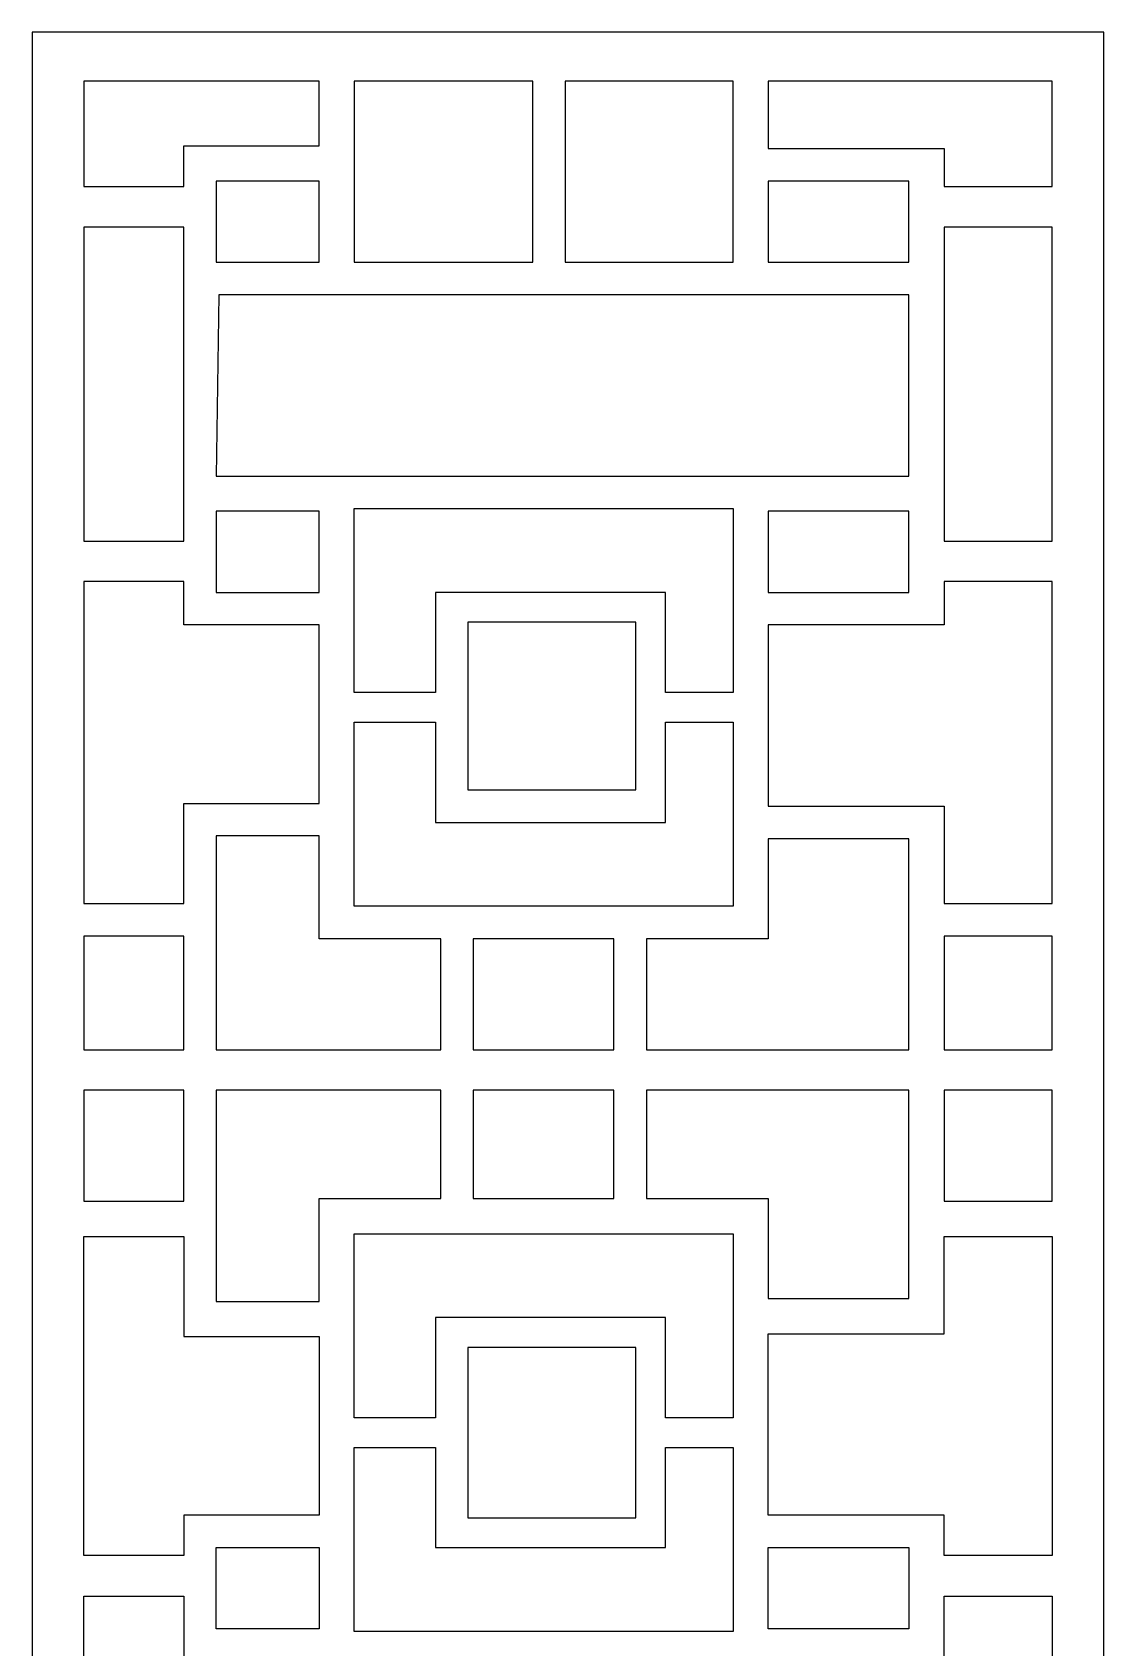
# Model space of a CAD drawing. Extents: x -66030 to 95157, y -13132 to 45879.
# Drawn here: x 18884 to 20431, y 34505 to 36837 of the extents above; entities that cross this region are included whole.
import ezdxf

# ---------------------------------------------------------------- set-up
doc = ezdxf.new("R2010")
doc.units = 0
doc.header["$LTSCALE"] = 100
doc.header["$MEASUREMENT"] = 0
doc.layers.add('3', color=11, linetype='CONTINUOUS')

msp = doc.modelspace()

# ---------------------------------------------------------------- linework, layer by layer
at = {"layer": '3'}
for points in [[(20430.6, 36837.3), (18883.8, 36837.3), (18883.8, 31861.1), (18899.5, 31861.1), (18958, 31861.1), (20356.4, 31861.1), (20415, 31861.1), (20430.6, 31861.1), (20430.6, 36837.3)], [(19297.9, 36767), (18958, 36767), (18958, 36614.7), (19102.6, 36614.7), (19102.6, 36673.3), (19297.9, 36673.3), (19297.9, 36743.6), (19297.9, 36767)], [(19606.4, 36767), (19348.6, 36767), (19348.6, 36743.6), (19348.6, 36536.6), (19348.6, 36505.3), (19376, 36505.3), (19379.9, 36505.3), (19387.7, 36505.3), (19391.6, 36505.3), (19395.5, 36505.3), (19399.4, 36505.3), (19407.2, 36505.3), (19411.1, 36505.3), (19415, 36505.3), (19418.9, 36505.3), (19422.9, 36505.3), (19426.8, 36505.3), (19430.7, 36505.3), (19434.6, 36505.3), (19438.5, 36505.3), (19442.4, 36505.3), (19446.3, 36505.3), (19450.2, 36505.3), (19454.1, 36505.3), (19458, 36505.3), (19461.9, 36505.3), (19461.9, 36505.3), (19465.8, 36505.3), (19469.7, 36505.3), (19473.6, 36505.3), (19477.5, 36505.3), (19481.4, 36505.3), (19481.4, 36505.3), (19485.3, 36505.3), (19489.3, 36505.3), (19497.1, 36505.3), (19501, 36505.3), (19501, 36505.3), (19504.9, 36505.3), (19508.8, 36505.3), (19512.7, 36505.3), (19516.6, 36505.3), (19520.5, 36505.3), (19520.5, 36505.3), (19524.4, 36505.3), (19528.3, 36505.3), (19532.2, 36505.3), (19536.1, 36505.3), (19540, 36505.3), (19543.9, 36505.3), (19547.8, 36505.3), (19551.7, 36505.3), (19555.7, 36505.3), (19559.6, 36505.3), (19563.5, 36505.3), (19567.4, 36505.3), (19571.3, 36505.3), (19575.2, 36505.3), (19579.1, 36505.3), (19586.9, 36505.3), (19590.8, 36505.3), (19594.7, 36505.3), (19598.6, 36505.3), (19606.4, 36505.3), (19606.4, 36536.6), (19606.4, 36571.7), (19606.4, 36685), (19606.4, 36767)], [(19895.5, 36767), (19653.3, 36767), (19653.3, 36685), (19653.3, 36571.7), (19653.3, 36536.6), (19653.3, 36505.3), (19661.1, 36505.3), (19665, 36505.3), (19668.9, 36505.3), (19672.8, 36505.3), (19676.7, 36505.3), (19680.6, 36505.3), (19688.5, 36505.3), (19692.4, 36505.3), (19696.3, 36505.3), (19700.2, 36505.3), (19704.1, 36505.3), (19708, 36505.3), (19708, 36505.3), (19711.9, 36505.3), (19715.8, 36505.3), (19719.7, 36505.3), (19723.6, 36505.3), (19727.5, 36505.3), (19731.4, 36505.3), (19731.4, 36505.3), (19735.3, 36505.3), (19739.2, 36505.3), (19743.1, 36505.3), (19747, 36505.3), (19747, 36505.3), (19751, 36505.3), (19754.9, 36505.3), (19758.8, 36505.3), (19758.8, 36505.3), (19762.7, 36505.3), (19766.6, 36505.3), (19770.5, 36505.3), (19770.5, 36505.3), (19774.4, 36505.3), (19778.3, 36505.3), (19782.2, 36505.3), (19782.2, 36505.3), (19786.1, 36505.3), (19790, 36505.3), (19793.9, 36505.3), (19797.8, 36505.3), (19801.7, 36505.3), (19801.7, 36505.3), (19805.6, 36505.3), (19809.5, 36505.3), (19813.4, 36505.3), (19817.4, 36505.3), (19821.3, 36505.3), (19825.2, 36505.3), (19829.1, 36505.3), (19833, 36505.3), (19836.9, 36505.3), (19840.8, 36505.3), (19844.7, 36505.3), (19848.6, 36505.3), (19852.5, 36505.3), (19860.3, 36505.3), (19864.2, 36505.3), (19868.1, 36505.3), (19872, 36505.3), (19879.8, 36505.3), (19883.8, 36505.3), (19891.6, 36505.3), (19895.5, 36505.3), (19895.5, 36536.6), (19895.5, 36743.6), (19895.5, 36767)], [(20356.4, 36767), (19946.3, 36767), (19946.3, 36743.6), (19946.3, 36669.4), (20200.1, 36669.4), (20200.1, 36614.7), (20356.4, 36614.7), (20356.4, 36767)], [(19149.4, 36505.3), (19297.9, 36505.3), (19297.9, 36536.6), (19297.9, 36622.5), (19149.4, 36622.5), (19149.4, 36505.3)], [(19946.3, 36505.3), (20149.4, 36505.3), (20149.4, 36622.5), (19946.3, 36622.5), (19946.3, 36536.6), (19946.3, 36505.3)], [(18958, 36103), (19102.6, 36103), (19102.6, 36556.1), (18958, 36556.1), (18958, 36103)], [(20200.1, 36103), (20356.4, 36103), (20356.4, 36556.1), (20200.1, 36556.1), (20200.1, 36103)], [(20149.4, 36458.4), (19153.3, 36458.4), (19149.4, 36196.7), (19153.3, 36196.7), (19325.2, 36196.7), (19356.5, 36196.7), (19540, 36196.7), (19575.2, 36196.7), (19754.9, 36196.7), (19790, 36196.7), (19973.6, 36196.7), (20004.8, 36196.7), (20149.4, 36196.7), (20149.4, 36208.5), (20149.4, 36208.5), (20149.4, 36212.4), (20149.4, 36212.4), (20149.4, 36216.3), (20149.4, 36216.3), (20149.4, 36220.2), (20149.4, 36224.1), (20149.4, 36224.1), (20149.4, 36228), (20149.4, 36228), (20149.4, 36231.9), (20149.4, 36231.9), (20149.4, 36235.8), (20149.4, 36235.8), (20149.4, 36239.7), (20149.4, 36239.7), (20149.4, 36239.7), (20149.4, 36243.6), (20149.4, 36243.6), (20149.4, 36247.5), (20149.4, 36247.5), (20149.4, 36251.4), (20149.4, 36251.4), (20149.4, 36255.3), (20149.4, 36255.3), (20149.4, 36255.3), (20149.4, 36259.2), (20149.4, 36259.2), (20149.4, 36263.1), (20149.4, 36263.1), (20149.4, 36263.1), (20149.4, 36267), (20149.4, 36267), (20149.4, 36267), (20149.4, 36271), (20149.4, 36271), (20149.4, 36271), (20149.4, 36274.9), (20149.4, 36274.9), (20149.4, 36274.9), (20149.4, 36282.7), (20149.4, 36282.7), (20149.4, 36282.7), (20149.4, 36282.7), (20149.4, 36286.6), (20149.4, 36286.6), (20149.4, 36286.6), (20149.4, 36290.5), (20149.4, 36290.5), (20149.4, 36290.5), (20149.4, 36290.5), (20149.4, 36294.4), (20149.4, 36294.4), (20149.4, 36294.4), (20149.4, 36294.4), (20149.4, 36298.3), (20149.4, 36298.3), (20149.4, 36333.5), (20149.4, 36376.4), (20149.4, 36458.4)], [(19297.9, 36028.8), (19297.9, 36146), (19149.4, 36146), (19149.4, 36028.8), (19297.9, 36028.8)], [(19895.5, 35884.3), (19797.8, 35884.3), (19797.8, 36028.8), (19465.8, 36028.8), (19465.8, 35884.3), (19348.6, 35884.3), (19348.6, 35888.2), (19348.6, 35888.2), (19348.6, 36149.9), (19477.5, 36149.9), (19602.5, 36149.9), (19602.5, 36149.9), (19653.3, 36149.9), (19653.3, 36149.9), (19758.8, 36149.9), (19895.5, 36149.9), (19895.5, 35888.2), (19895.5, 35888.2), (19895.5, 35884.3)], [(20149.4, 36146), (19946.3, 36146), (19946.3, 36028.8), (20149.4, 36028.8), (20149.4, 36146)], [(19102.6, 36044.4), (18958, 36044.4), (18958, 35579.6), (19102.6, 35579.6), (19102.6, 35724.1), (19297.9, 35724.1), (19297.9, 35981.9), (19102.6, 35981.9), (19102.6, 36044.4)], [(20356.4, 36044.4), (20200.1, 36044.4), (20200.1, 35981.9), (19946.3, 35981.9), (19946.3, 35720.2), (20200.1, 35720.2), (20200.1, 35579.6), (20356.4, 35579.6), (20356.4, 36044.4)], [(19754.9, 35743.6), (19754.9, 35985.8), (19512.7, 35985.8), (19512.7, 35743.6), (19754.9, 35743.6)], [(19797.8, 35696.8), (19797.8, 35841.3), (19895.5, 35841.3), (19895.5, 35837.4), (19895.5, 35837.4), (19895.5, 35575.7), (19770.5, 35575.7), (19653.3, 35575.7), (19653.3, 35575.7), (19602.5, 35575.7), (19602.5, 35575.7), (19477.5, 35575.7), (19348.6, 35575.7), (19348.6, 35837.4), (19348.6, 35837.4), (19348.6, 35841.3), (19465.8, 35841.3), (19465.8, 35696.8), (19797.8, 35696.8)], [(19473.6, 35368.7), (19473.6, 35528.8), (19297.9, 35528.8), (19297.9, 35677.2), (19149.4, 35677.2), (19149.4, 35368.7), (19473.6, 35368.7)], [(20149.4, 35368.7), (20149.4, 35673.3), (19946.3, 35673.3), (19946.3, 35528.8), (19770.5, 35528.8), (19770.5, 35368.7), (20149.4, 35368.7)], [(19102.6, 35368.7), (19102.6, 35532.7), (18958, 35532.7), (18958, 35368.7), (19102.6, 35368.7)], [(19723.6, 35368.7), (19723.6, 35528.8), (19520.5, 35528.8), (19520.5, 35368.7), (19723.6, 35368.7)], [(20356.4, 35532.7), (20200.1, 35532.7), (20200.1, 35368.7), (20356.4, 35368.7), (20356.4, 35532.7)], [(19102.6, 35310.1), (18958, 35310.1), (18958, 35149.9), (19102.6, 35149.9), (19102.6, 35310.1)], [(19473.6, 35310.1), (19149.4, 35310.1), (19149.4, 35005.4), (19297.9, 35005.4), (19297.9, 35153.8), (19473.6, 35153.8), (19473.6, 35310.1)], [(19723.6, 35310.1), (19520.5, 35310.1), (19520.5, 35153.8), (19723.6, 35153.8), (19723.6, 35310.1)], [(20149.4, 35310.1), (19770.5, 35310.1), (19770.5, 35153.8), (19946.3, 35153.8), (19946.3, 35009.3), (20149.4, 35009.3), (20149.4, 35310.1)], [(20356.4, 35310.1), (20200.1, 35310.1), (20200.1, 35149.9), (20356.4, 35149.9), (20356.4, 35310.1)], [(19102.6, 34638.3), (18958, 34638.3), (18958, 35099.2), (19102.6, 35099.2), (19102.6, 34954.6), (19297.9, 34954.6), (19297.9, 34696.9), (19102.6, 34696.9), (19102.6, 34638.3)], [(19895.5, 34837.5), (19797.8, 34837.5), (19797.8, 34982), (19465.8, 34982), (19465.8, 34837.5), (19348.6, 34837.5), (19348.6, 34841.4), (19348.6, 34841.4), (19348.6, 35103.1), (19602.5, 35103.1), (19653.3, 35103.1), (19895.5, 35103.1), (19895.5, 34841.4), (19895.5, 34841.4), (19895.5, 34837.5)], [(20356.4, 34638.3), (20200.1, 34638.3), (20200.1, 34696.9), (19946.3, 34696.9), (19946.3, 34958.5), (20200.1, 34958.5), (20200.1, 35099.2), (20356.4, 35099.2), (20356.4, 34638.3)], [(19754.9, 34692.9), (19754.9, 34939), (19512.7, 34939), (19512.7, 34692.9), (19754.9, 34692.9)], [(19797.8, 34650), (19797.8, 34794.5), (19895.5, 34794.5), (19895.5, 34794.5), (19895.5, 34794.5), (19895.5, 34528.9), (19653.3, 34528.9), (19653.3, 34528.9), (19602.5, 34528.9), (19602.5, 34528.9), (19348.6, 34528.9), (19348.6, 34790.6), (19348.6, 34790.6), (19348.6, 34794.5), (19465.8, 34794.5), (19465.8, 34650), (19797.8, 34650)], [(19297.9, 34650), (19297.9, 34532.8), (19149.4, 34532.8), (19149.4, 34650), (19297.9, 34650)], [(20149.4, 34532.8), (19946.3, 34532.8), (19946.3, 34650), (20149.4, 34650), (20149.4, 34532.8)], [(18958, 34579.7), (19102.6, 34579.7), (19102.6, 34122.7), (18958, 34122.7), (18958, 34579.7)], [(20200.1, 34579.7), (20356.4, 34579.7), (20356.4, 34122.7), (20200.1, 34122.7), (20200.1, 34579.7)]]:
    msp.add_lwpolyline(points, close=True, dxfattribs=at)

doc.saveas('drawing.dxf')
